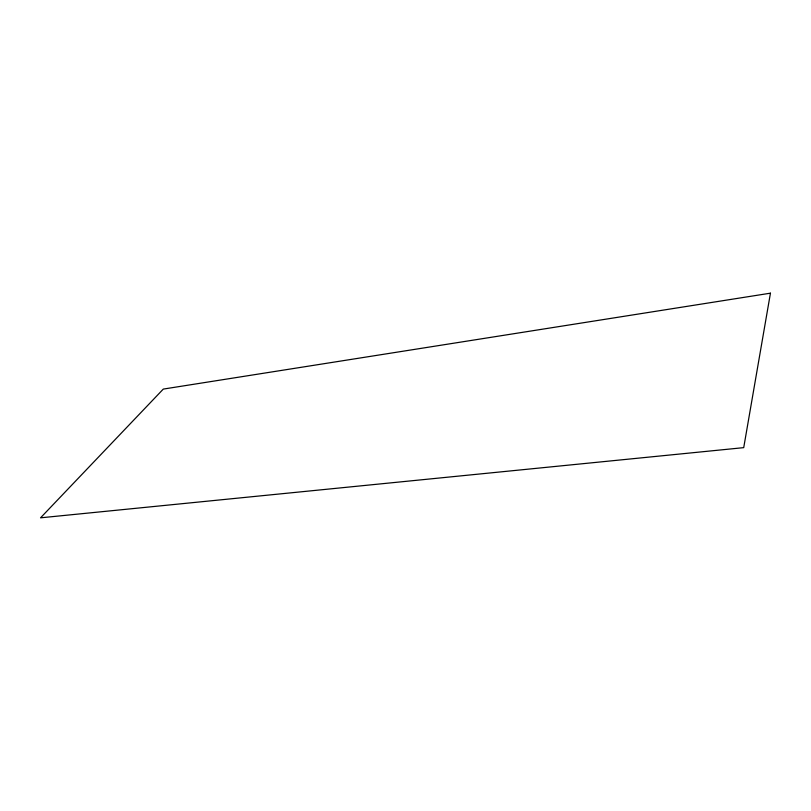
<?xml version="1.0" encoding="UTF-8"?>
<svg xmlns="http://www.w3.org/2000/svg" width="811" height="811" viewBox="0 0 811 811"><rect width="100%" height="100%" fill="white"/><g stroke="black" fill="none" stroke-linecap="round" stroke-linejoin="round"><path stroke-width="1.22" d="M770.45 293.176L743.717 447.642L40.55 517.823L163.295 389.087L770.45 293.176"/></g></svg>
